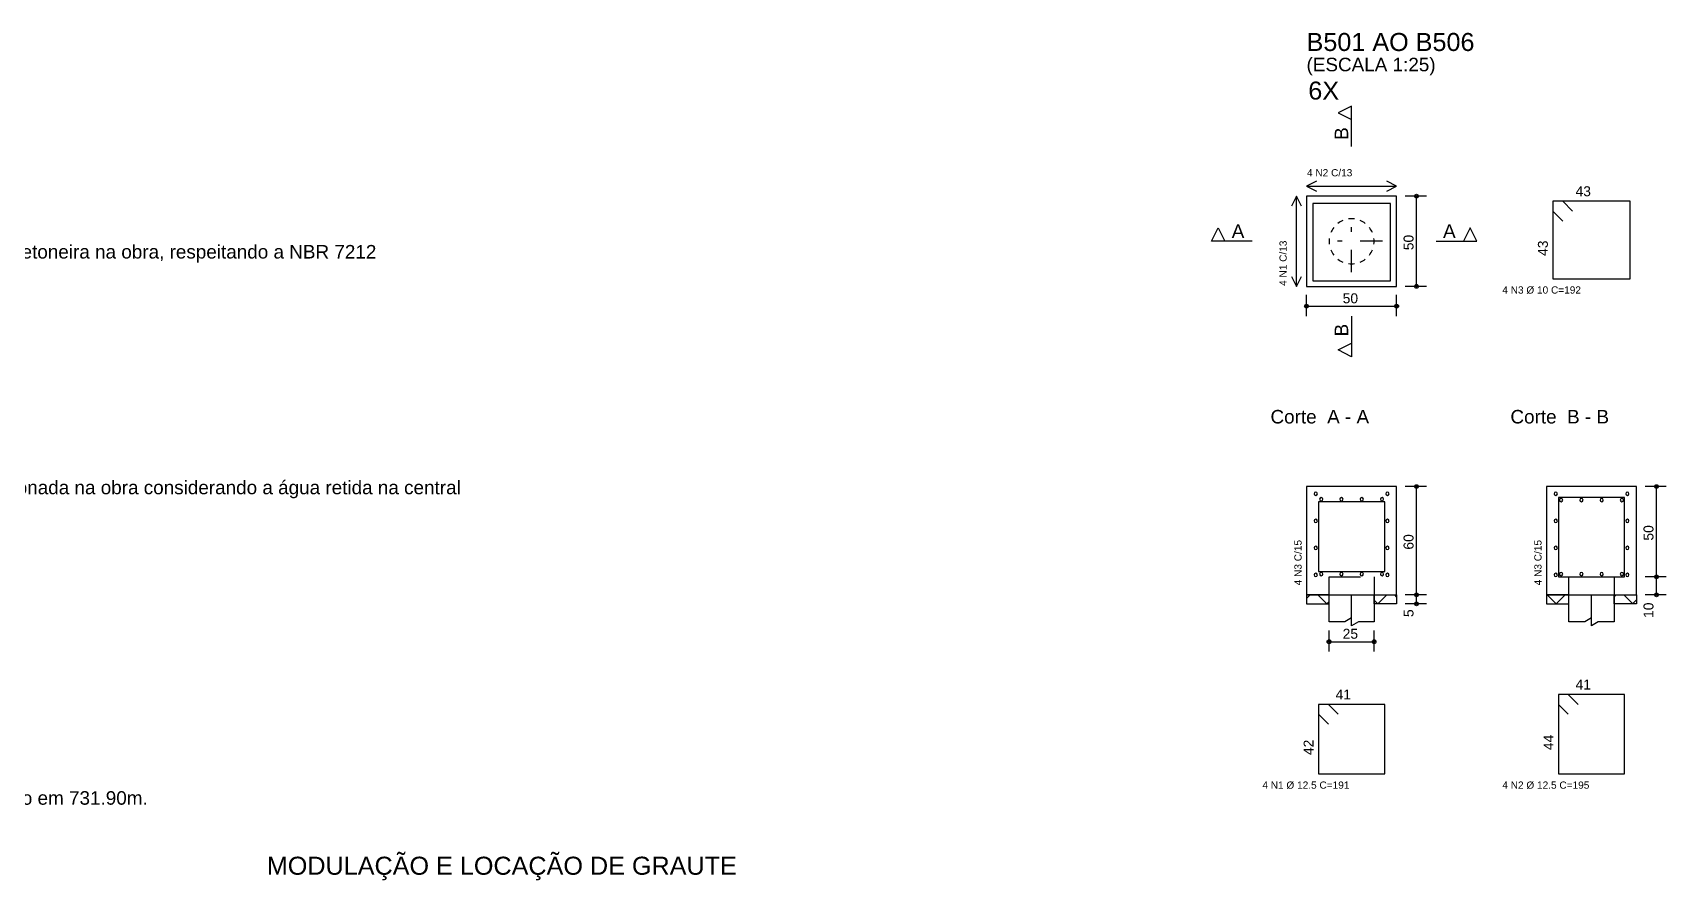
# Model space of a CAD drawing. Extents: x 3 to 128, y 2 to 83.
# Drawn here: x 91.2 to 127.46, y 63.45 to 82.24 of the extents above; entities that cross this region are included whole.
import ezdxf

# ---------------------------------------------------------------- set-up
doc = ezdxf.new("R2010")
doc.units = 0
doc.header["$MEASUREMENT"] = 0
doc.linetypes.add('ESTILO_TQS_0001', pattern=[1, 0.7, -0.3])
doc.linetypes.add('ESTILO_TQS_0003', pattern=[1.5, 0.5, -0.4, 0.1, -0.5])
for name, color, linetype in [('21', 172, 'CONTINUOUS'), ('23', 100, 'CONTINUOUS'), ('3', 7, 'CONTINUOUS'), ('6', 178, 'CONTINUOUS'), ('9', 8, 'CONTINUOUS')]:
    doc.layers.add(name, color=color, linetype=linetype)
doc.styles.add('TQS_ARIAL', font='arial.ttf')

msp = doc.modelspace()

# ---------------------------------------------------------------- linework, layer by layer
at = {"layer": '21', "color": 172, "linetype": 'Continuous'}
for p, q in [((125.15993, 78.50732), (125.37993, 78.28732)), ((124.93993, 78.28732), (125.15993, 78.06732)), ((125.28493, 67.56732), (125.50493, 67.34732)), ((119.73993, 67.12732), (119.95993, 66.90732)), ((119.95993, 67.34732), (120.17993, 67.12732)), ((125.06493, 67.34732), (125.28493, 67.12732))]:
    msp.add_line(p, q, dxfattribs=at)
for points in [[(119.61493, 76.73732), (121.33493, 76.73732), (121.33493, 78.45732), (119.61493, 78.45732), (119.61493, 76.73732)], [(124.93993, 76.78732), (126.65993, 76.78732), (126.65993, 78.50732), (124.93993, 78.50732), (124.93993, 76.78732)], [(119.73993, 70.29732), (121.20993, 70.29732), (121.20993, 71.83732), (119.73993, 71.83732), (119.73993, 70.29732)], [(126.53493, 71.93732), (125.06493, 71.93732), (125.06493, 70.17732), (126.53493, 70.17732), (126.53493, 71.93732)], [(125.06493, 65.80732), (126.53493, 65.80732), (126.53493, 67.56732), (125.06493, 67.56732), (125.06493, 65.80732)], [(119.73993, 65.80732), (121.20993, 65.80732), (121.20993, 67.34732), (119.73993, 67.34732), (119.73993, 65.80732)]]:
    msp.add_lwpolyline(points, dxfattribs=at)
at = {"layer": '3', "color": 7, "linetype": 'Continuous'}
for p, q in [((120.47493, 80.61732), (120.17493, 80.46732)), ((120.47493, 79.71732), (120.47493, 80.61732)), ((120.17493, 80.46732), (120.47493, 80.31732)), ((119.47493, 78.83732), (121.47493, 78.83732)), ((119.25493, 76.61732), (119.25493, 78.61732)), ((121.88493, 78.61732), (121.66493, 78.61732)), ((121.91493, 76.61732), (121.91493, 78.61732)), ((122.13493, 78.61732), (122.13493, 78.61732)), ((117.36493, 77.61732), (117.51493, 77.91732)), ((118.26493, 77.61732), (117.36493, 77.61732)), ((117.51493, 77.91732), (117.66493, 77.61732)), ((122.35493, 77.61732), (123.25493, 77.61732)), ((123.10493, 77.91732), (122.95493, 77.61732)), ((123.25493, 77.61732), (123.10493, 77.91732)), ((121.88493, 76.61732), (121.66493, 76.61732)), ((122.13493, 76.61732), (122.13493, 76.61732)), ((119.47493, 76.20732), (119.47493, 76.42732)), ((119.47493, 76.17732), (121.47493, 76.17732)), ((121.47493, 76.20732), (121.47493, 76.42732)), ((119.47493, 75.95732), (119.47493, 75.95732)), ((120.47493, 75.95732), (120.47493, 75.05732)), ((121.47493, 75.95732), (121.47493, 75.95732)), ((120.17493, 75.20732), (120.47493, 75.35732)), ((120.47493, 75.05732), (120.17493, 75.20732)), ((121.88493, 72.17732), (121.66493, 72.17732)), ((121.91493, 69.77732), (121.91493, 72.17732)), ((122.13493, 72.17732), (122.13493, 72.17732)), ((127.20993, 72.17732), (126.98993, 72.17732)), ((127.23993, 70.17732), (127.23993, 72.17732)), ((127.45993, 72.17732), (127.45993, 72.17732)), ((127.20993, 70.17732), (126.98993, 70.17732)), ((127.20993, 70.17732), (126.98993, 70.17732)), ((127.23993, 69.77732), (127.23993, 70.17732)), ((127.45993, 70.17732), (127.45993, 70.17732)), ((127.45993, 70.17732), (127.45993, 70.17732)), ((121.88493, 69.77732), (121.66493, 69.77732)), ((121.88493, 69.77732), (121.66493, 69.77732)), ((121.91493, 69.57732), (121.91493, 69.77732)), ((122.13493, 69.77732), (122.13493, 69.77732)), ((122.13493, 69.77732), (122.13493, 69.77732)), ((127.20993, 69.77732), (126.98993, 69.77732)), ((127.45993, 69.77732), (127.45993, 69.77732)), ((121.88493, 69.57732), (121.66493, 69.57732)), ((122.13493, 69.57732), (122.13493, 69.57732)), ((119.97493, 68.76732), (119.97493, 68.98732)), ((120.97493, 68.76732), (120.97493, 68.98732)), ((119.97493, 68.73732), (120.97493, 68.73732)), ((119.97493, 68.51732), (119.97493, 68.51732)), ((120.97493, 68.51732), (120.97493, 68.51732))]:
    msp.add_line(p, q, dxfattribs=at)
at = {"layer": '3', "color": 7, "linetype": 'ESTILO_TQS_0003'}
for p, q in [((120.47493, 76.930067), (120.47493, 78.304573)), ((121.162184, 77.61732), (119.787677, 77.61732)), ((120.47493, 69.26732), (120.47493, 69.977318)), ((125.79993, 69.26732), (125.79993, 69.977318))]:
    msp.add_line(p, q, dxfattribs=at)
at = {"layer": '3', "color": 7, "linetype": 'Continuous'}
for points in [[(119.69493, 78.94732), (119.47493, 78.83732), (119.69493, 78.72732)], [(121.25493, 78.72732), (121.47493, 78.83732), (121.25493, 78.94732)], [(119.36493, 78.39732), (119.25493, 78.61732), (119.14493, 78.39732)], [(119.47493, 76.61732), (121.47493, 76.61732), (121.47493, 78.61732), (119.47493, 78.61732), (119.47493, 76.61732)], [(122.13493, 78.61732), (121.80493, 78.61732)], [(119.14493, 76.83732), (119.25493, 76.61732), (119.36493, 76.83732)], [(122.13493, 76.61732), (121.80493, 76.61732)], [(119.47493, 75.95732), (119.47493, 76.28732)], [(121.47493, 75.95732), (121.47493, 76.28732)], [(119.47493, 69.77732), (121.47493, 69.77732), (121.47493, 72.17732), (119.47493, 72.17732), (119.47493, 69.77732)], [(122.13493, 72.17732), (121.80493, 72.17732)], [(124.79993, 69.77732), (126.79993, 69.77732), (126.79993, 72.17732), (124.79993, 72.17732), (124.79993, 69.77732)], [(127.45993, 72.17732), (127.12993, 72.17732)], [(119.654156, 72.043094), (119.64348, 72.01732)], [(119.64348, 72.01732), (119.654156, 71.991546)], [(119.67993, 72.05377), (119.654156, 72.043094)], [(119.654156, 71.991546), (119.67993, 71.98087)], [(119.705704, 72.043094), (119.67993, 72.05377)], [(119.67993, 71.98087), (119.705704, 71.991546)], [(119.71638, 72.01732), (119.705704, 72.043094)], [(119.705704, 71.991546), (119.71638, 72.01732)], [(119.774156, 71.923094), (119.76348, 71.89732)], [(119.76348, 71.89732), (119.774156, 71.871546)], [(119.79993, 71.93377), (119.774156, 71.923094)], [(119.774156, 71.871546), (119.79993, 71.86087)], [(119.825704, 71.923094), (119.79993, 71.93377)], [(119.79993, 71.86087), (119.825704, 71.871546)], [(119.83638, 71.89732), (119.825704, 71.923094)], [(119.825704, 71.871546), (119.83638, 71.89732)], [(120.224156, 71.923094), (120.21348, 71.89732)], [(120.21348, 71.89732), (120.224156, 71.871546)], [(120.24993, 71.93377), (120.224156, 71.923094)], [(120.224156, 71.871546), (120.24993, 71.86087)], [(120.275704, 71.923094), (120.24993, 71.93377)], [(120.24993, 71.86087), (120.275704, 71.871546)], [(120.28638, 71.89732), (120.275704, 71.923094)], [(120.275704, 71.871546), (120.28638, 71.89732)], [(120.674156, 71.923094), (120.66348, 71.89732)], [(120.66348, 71.89732), (120.674156, 71.871546)], [(120.69993, 71.93377), (120.674156, 71.923094)], [(120.674156, 71.871546), (120.69993, 71.86087)], [(120.725704, 71.923094), (120.69993, 71.93377)], [(120.69993, 71.86087), (120.725704, 71.871546)], [(120.73638, 71.89732), (120.725704, 71.923094)], [(120.725704, 71.871546), (120.73638, 71.89732)], [(121.124156, 71.923094), (121.11348, 71.89732)], [(121.11348, 71.89732), (121.124156, 71.871546)], [(121.14993, 71.93377), (121.124156, 71.923094)], [(121.124156, 71.871546), (121.14993, 71.86087)], [(121.175704, 71.923094), (121.14993, 71.93377)], [(121.14993, 71.86087), (121.175704, 71.871546)], [(121.18638, 71.89732), (121.175704, 71.923094)], [(121.175704, 71.871546), (121.18638, 71.89732)], [(121.244156, 72.043094), (121.23348, 72.01732)], [(121.23348, 72.01732), (121.244156, 71.991546)], [(121.26993, 72.05377), (121.244156, 72.043094)], [(121.244156, 71.991546), (121.26993, 71.98087)], [(121.295704, 72.043094), (121.26993, 72.05377)], [(121.26993, 71.98087), (121.295704, 71.991546)], [(121.30638, 72.01732), (121.295704, 72.043094)], [(121.295704, 71.991546), (121.30638, 72.01732)], [(124.979156, 72.043094), (124.96848, 72.01732)], [(124.96848, 72.01732), (124.979156, 71.991546)], [(125.00493, 72.05377), (124.979156, 72.043094)], [(124.979156, 71.991546), (125.00493, 71.98087)], [(125.030704, 72.043094), (125.00493, 72.05377)], [(125.00493, 71.98087), (125.030704, 71.991546)], [(125.04138, 72.01732), (125.030704, 72.043094)], [(125.030704, 71.991546), (125.04138, 72.01732)], [(125.099156, 71.903094), (125.08848, 71.87732)], [(125.08848, 71.87732), (125.099156, 71.851546)], [(125.12493, 71.91377), (125.099156, 71.903094)], [(125.099156, 71.851546), (125.12493, 71.84087)], [(125.150704, 71.903094), (125.12493, 71.91377)], [(125.12493, 71.84087), (125.150704, 71.851546)], [(125.16138, 71.87732), (125.150704, 71.903094)], [(125.150704, 71.851546), (125.16138, 71.87732)], [(125.549156, 71.903094), (125.53848, 71.87732)], [(125.53848, 71.87732), (125.549156, 71.851546)], [(125.57493, 71.91377), (125.549156, 71.903094)], [(125.549156, 71.851546), (125.57493, 71.84087)], [(125.600704, 71.903094), (125.57493, 71.91377)], [(125.57493, 71.84087), (125.600704, 71.851546)], [(125.61138, 71.87732), (125.600704, 71.903094)], [(125.600704, 71.851546), (125.61138, 71.87732)], [(125.999156, 71.903094), (125.98848, 71.87732)], [(125.98848, 71.87732), (125.999156, 71.851546)], [(126.02493, 71.91377), (125.999156, 71.903094)], [(125.999156, 71.851546), (126.02493, 71.84087)], [(126.050704, 71.903094), (126.02493, 71.91377)], [(126.02493, 71.84087), (126.050704, 71.851546)], [(126.06138, 71.87732), (126.050704, 71.903094)], [(126.050704, 71.851546), (126.06138, 71.87732)], [(126.449156, 71.903094), (126.43848, 71.87732)], [(126.43848, 71.87732), (126.449156, 71.851546)], [(126.47493, 71.91377), (126.449156, 71.903094)], [(126.449156, 71.851546), (126.47493, 71.84087)], [(126.500704, 71.903094), (126.47493, 71.91377)], [(126.47493, 71.84087), (126.500704, 71.851546)], [(126.51138, 71.87732), (126.500704, 71.903094)], [(126.500704, 71.851546), (126.51138, 71.87732)], [(126.569156, 72.043094), (126.55848, 72.01732)], [(126.55848, 72.01732), (126.569156, 71.991546)], [(126.59493, 72.05377), (126.569156, 72.043094)], [(126.569156, 71.991546), (126.59493, 71.98087)], [(126.620704, 72.043094), (126.59493, 72.05377)], [(126.59493, 71.98087), (126.620704, 71.991546)], [(126.63138, 72.01732), (126.620704, 72.043094)], [(126.620704, 71.991546), (126.63138, 72.01732)], [(119.654156, 71.443094), (119.64348, 71.41732)], [(119.67993, 71.45377), (119.654156, 71.443094)], [(119.705704, 71.443094), (119.67993, 71.45377)], [(119.71638, 71.41732), (119.705704, 71.443094)], [(121.244156, 71.443094), (121.23348, 71.41732)], [(121.26993, 71.45377), (121.244156, 71.443094)], [(121.295704, 71.443094), (121.26993, 71.45377)], [(121.30638, 71.41732), (121.295704, 71.443094)], [(124.979156, 71.443094), (124.96848, 71.41732)], [(125.00493, 71.45377), (124.979156, 71.443094)], [(125.030704, 71.443094), (125.00493, 71.45377)], [(125.04138, 71.41732), (125.030704, 71.443094)], [(126.569156, 71.443094), (126.55848, 71.41732)], [(126.59493, 71.45377), (126.569156, 71.443094)], [(126.620704, 71.443094), (126.59493, 71.45377)], [(126.63138, 71.41732), (126.620704, 71.443094)], [(119.64348, 71.41732), (119.654156, 71.391546)], [(119.654156, 71.391546), (119.67993, 71.38087)], [(119.67993, 71.38087), (119.705704, 71.391546)], [(119.705704, 71.391546), (119.71638, 71.41732)], [(121.23348, 71.41732), (121.244156, 71.391546)], [(121.244156, 71.391546), (121.26993, 71.38087)], [(121.26993, 71.38087), (121.295704, 71.391546)], [(121.295704, 71.391546), (121.30638, 71.41732)], [(124.96848, 71.41732), (124.979156, 71.391546)], [(124.979156, 71.391546), (125.00493, 71.38087)], [(125.00493, 71.38087), (125.030704, 71.391546)], [(125.030704, 71.391546), (125.04138, 71.41732)], [(126.55848, 71.41732), (126.569156, 71.391546)], [(126.569156, 71.391546), (126.59493, 71.38087)], [(126.59493, 71.38087), (126.620704, 71.391546)], [(126.620704, 71.391546), (126.63138, 71.41732)], [(119.654156, 70.843094), (119.64348, 70.81732)], [(119.64348, 70.81732), (119.654156, 70.791546)], [(119.67993, 70.85377), (119.654156, 70.843094)], [(119.654156, 70.791546), (119.67993, 70.78087)], [(119.705704, 70.843094), (119.67993, 70.85377)], [(119.67993, 70.78087), (119.705704, 70.791546)], [(119.71638, 70.81732), (119.705704, 70.843094)], [(119.705704, 70.791546), (119.71638, 70.81732)], [(121.244156, 70.843094), (121.23348, 70.81732)], [(121.23348, 70.81732), (121.244156, 70.791546)], [(121.26993, 70.85377), (121.244156, 70.843094)], [(121.244156, 70.791546), (121.26993, 70.78087)], [(121.295704, 70.843094), (121.26993, 70.85377)], [(121.26993, 70.78087), (121.295704, 70.791546)], [(121.30638, 70.81732), (121.295704, 70.843094)], [(121.295704, 70.791546), (121.30638, 70.81732)], [(124.979156, 70.843094), (124.96848, 70.81732)], [(124.96848, 70.81732), (124.979156, 70.791546)], [(125.00493, 70.85377), (124.979156, 70.843094)], [(124.979156, 70.791546), (125.00493, 70.78087)], [(125.030704, 70.843094), (125.00493, 70.85377)], [(125.00493, 70.78087), (125.030704, 70.791546)], [(125.04138, 70.81732), (125.030704, 70.843094)], [(125.030704, 70.791546), (125.04138, 70.81732)], [(126.569156, 70.843094), (126.55848, 70.81732)], [(126.55848, 70.81732), (126.569156, 70.791546)], [(126.59493, 70.85377), (126.569156, 70.843094)], [(126.569156, 70.791546), (126.59493, 70.78087)], [(126.620704, 70.843094), (126.59493, 70.85377)], [(126.59493, 70.78087), (126.620704, 70.791546)], [(126.63138, 70.81732), (126.620704, 70.843094)], [(126.620704, 70.791546), (126.63138, 70.81732)], [(119.654156, 70.243094), (119.64348, 70.21732)], [(119.64348, 70.21732), (119.654156, 70.191546)], [(119.67993, 70.25377), (119.654156, 70.243094)], [(119.654156, 70.191546), (119.67993, 70.18087)], [(119.705704, 70.243094), (119.67993, 70.25377)], [(119.67993, 70.18087), (119.705704, 70.191546)], [(119.71638, 70.21732), (119.705704, 70.243094)], [(119.705704, 70.191546), (119.71638, 70.21732)], [(119.774156, 70.263094), (119.76348, 70.23732)], [(119.76348, 70.23732), (119.774156, 70.211546)], [(119.79993, 70.27377), (119.774156, 70.263094)], [(119.774156, 70.211546), (119.79993, 70.20087)], [(119.825704, 70.263094), (119.79993, 70.27377)], [(119.79993, 70.20087), (119.825704, 70.211546)], [(119.83638, 70.23732), (119.825704, 70.263094)], [(119.825704, 70.211546), (119.83638, 70.23732)], [(120.224156, 70.263094), (120.21348, 70.23732)], [(120.21348, 70.23732), (120.224156, 70.211546)], [(120.24993, 70.27377), (120.224156, 70.263094)], [(120.224156, 70.211546), (120.24993, 70.20087)], [(120.275704, 70.263094), (120.24993, 70.27377)], [(120.24993, 70.20087), (120.275704, 70.211546)], [(120.28638, 70.23732), (120.275704, 70.263094)], [(120.275704, 70.211546), (120.28638, 70.23732)], [(120.674156, 70.263094), (120.66348, 70.23732)], [(120.66348, 70.23732), (120.674156, 70.211546)], [(120.69993, 70.27377), (120.674156, 70.263094)], [(120.674156, 70.211546), (120.69993, 70.20087)], [(120.725704, 70.263094), (120.69993, 70.27377)], [(120.69993, 70.20087), (120.725704, 70.211546)], [(120.73638, 70.23732), (120.725704, 70.263094)], [(120.725704, 70.211546), (120.73638, 70.23732)], [(121.124156, 70.263094), (121.11348, 70.23732)], [(121.11348, 70.23732), (121.124156, 70.211546)], [(121.14993, 70.27377), (121.124156, 70.263094)], [(121.124156, 70.211546), (121.14993, 70.20087)], [(121.175704, 70.263094), (121.14993, 70.27377)], [(121.14993, 70.20087), (121.175704, 70.211546)], [(121.18638, 70.23732), (121.175704, 70.263094)], [(121.175704, 70.211546), (121.18638, 70.23732)], [(121.244156, 70.243094), (121.23348, 70.21732)], [(121.23348, 70.21732), (121.244156, 70.191546)], [(121.26993, 70.25377), (121.244156, 70.243094)], [(121.244156, 70.191546), (121.26993, 70.18087)], [(121.295704, 70.243094), (121.26993, 70.25377)], [(121.26993, 70.18087), (121.295704, 70.191546)], [(121.30638, 70.21732), (121.295704, 70.243094)], [(121.295704, 70.191546), (121.30638, 70.21732)], [(124.979156, 70.243094), (124.96848, 70.21732)], [(124.96848, 70.21732), (124.979156, 70.191546)], [(125.00493, 70.25377), (124.979156, 70.243094)], [(124.979156, 70.191546), (125.00493, 70.18087)], [(125.030704, 70.243094), (125.00493, 70.25377)], [(125.00493, 70.18087), (125.030704, 70.191546)], [(125.04138, 70.21732), (125.030704, 70.243094)], [(125.030704, 70.191546), (125.04138, 70.21732)], [(125.099156, 70.263094), (125.08848, 70.23732)], [(125.08848, 70.23732), (125.099156, 70.211546)], [(125.12493, 70.27377), (125.099156, 70.263094)], [(125.099156, 70.211546), (125.12493, 70.20087)], [(125.150704, 70.263094), (125.12493, 70.27377)], [(125.12493, 70.20087), (125.150704, 70.211546)], [(125.16138, 70.23732), (125.150704, 70.263094)], [(125.150704, 70.211546), (125.16138, 70.23732)], [(125.549156, 70.263094), (125.53848, 70.23732)], [(125.53848, 70.23732), (125.549156, 70.211546)], [(125.57493, 70.27377), (125.549156, 70.263094)], [(125.549156, 70.211546), (125.57493, 70.20087)], [(125.600704, 70.263094), (125.57493, 70.27377)], [(125.57493, 70.20087), (125.600704, 70.211546)], [(125.61138, 70.23732), (125.600704, 70.263094)], [(125.600704, 70.211546), (125.61138, 70.23732)], [(125.999156, 70.263094), (125.98848, 70.23732)], [(125.98848, 70.23732), (125.999156, 70.211546)], [(126.02493, 70.27377), (125.999156, 70.263094)], [(125.999156, 70.211546), (126.02493, 70.20087)], [(126.050704, 70.263094), (126.02493, 70.27377)], [(126.02493, 70.20087), (126.050704, 70.211546)], [(126.06138, 70.23732), (126.050704, 70.263094)], [(126.050704, 70.211546), (126.06138, 70.23732)], [(126.449156, 70.263094), (126.43848, 70.23732)], [(126.43848, 70.23732), (126.449156, 70.211546)], [(126.47493, 70.27377), (126.449156, 70.263094)], [(126.449156, 70.211546), (126.47493, 70.20087)], [(126.500704, 70.263094), (126.47493, 70.27377)], [(126.47493, 70.20087), (126.500704, 70.211546)], [(126.51138, 70.23732), (126.500704, 70.263094)], [(126.500704, 70.211546), (126.51138, 70.23732)], [(126.569156, 70.243094), (126.55848, 70.21732)], [(126.55848, 70.21732), (126.569156, 70.191546)], [(126.59493, 70.25377), (126.569156, 70.243094)], [(126.569156, 70.191546), (126.59493, 70.18087)], [(126.620704, 70.243094), (126.59493, 70.25377)], [(126.59493, 70.18087), (126.620704, 70.191546)], [(126.63138, 70.21732), (126.620704, 70.243094)], [(126.620704, 70.191546), (126.63138, 70.21732)], [(127.45993, 70.17732), (127.12993, 70.17732)], [(127.45993, 70.17732), (127.12993, 70.17732)], [(120.97493, 69.77732), (120.97493, 69.17732), (120.62493, 69.17732), (120.47493, 69.08732), (120.47493, 69.26732), (120.32493, 69.17732), (119.97493, 69.17732), (119.97493, 69.77732)], [(122.13493, 69.77732), (121.80493, 69.77732)], [(122.13493, 69.77732), (121.80493, 69.77732)], [(126.29993, 69.77732), (126.29993, 69.17732), (125.94993, 69.17732), (125.79993, 69.08732), (125.79993, 69.26732), (125.64993, 69.17732), (125.29993, 69.17732), (125.29993, 69.77732)], [(127.45993, 69.77732), (127.12993, 69.77732)], [(122.13493, 69.57732), (121.80493, 69.57732)], [(119.97493, 68.51732), (119.97493, 68.84732)], [(120.97493, 68.51732), (120.97493, 68.84732)]]:
    msp.add_lwpolyline(points, dxfattribs=at)
at = {"layer": '3', "color": 7, "linetype": 'ESTILO_TQS_0001'}
for points in [[(119.97493, 69.77732), (119.97493, 70.17732), (120.97493, 70.17732), (120.97493, 69.77732)], [(125.29993, 69.77732), (125.29993, 70.17732), (126.29993, 70.17732), (126.29993, 69.77732)]]:
    msp.add_lwpolyline(points, dxfattribs=at)
at = {"layer": '3', "color": 7, "linetype": 'Continuous'}
for centre, radius in [((121.91493, 78.61732), 0.041625), ((121.91493, 78.61732), 0.02075), ((121.91493, 76.61732), 0.041625), ((121.91493, 76.61732), 0.02075), ((119.47493, 76.17732), 0.041625), ((119.47493, 76.17732), 0.02075), ((121.47493, 76.17732), 0.041625), ((121.47493, 76.17732), 0.02075), ((121.91493, 72.17732), 0.041625), ((121.91493, 72.17732), 0.02075), ((127.23993, 72.17732), 0.041625), ((127.23993, 72.17732), 0.02075), ((127.23993, 70.17732), 0.041625), ((127.23993, 70.17732), 0.041625), ((127.23993, 70.17732), 0.02075), ((127.23993, 70.17732), 0.02075), ((121.91493, 69.77732), 0.041625), ((121.91493, 69.77732), 0.041625), ((121.91493, 69.57732), 0.041625), ((121.91493, 69.77732), 0.02075), ((121.91493, 69.77732), 0.02075), ((127.23993, 69.77732), 0.041625), ((127.23993, 69.77732), 0.02075), ((121.91493, 69.57732), 0.02075), ((119.97493, 68.73732), 0.041625), ((119.97493, 68.73732), 0.02075), ((120.97493, 68.73732), 0.041625), ((120.97493, 68.73732), 0.02075)]:
    msp.add_circle(centre, radius, dxfattribs=at)
for start, end in [(112.5, 127.5), (82.5, 97.5), (52.5, 67.5), (172.5, 187.5), (142.5, 157.5), (22.5, 37.5), (352.5, 7.5), (202.5, 217.5), (322.5, 337.5), (232.5, 247.5), (262.5, 277.5), (292.5, 307.5)]:
    msp.add_arc((120.47493, 77.61732), 0.5, start, end, dxfattribs=at)
at = {"layer": '9', "color": 8, "linetype": 'Continuous'}
for p, q in [((119.47493, 69.694613), (119.557637, 69.77732)), ((119.727297, 69.77732), (119.927297, 69.57732)), ((119.923323, 69.57732), (119.97493, 69.628927)), ((120.97493, 69.661058), (121.058668, 69.57732)), ((121.054694, 69.57732), (121.254694, 69.77732)), ((121.424354, 69.77732), (121.47493, 69.726744)), ((124.818466, 69.77732), (125.018466, 69.57732)), ((125.014492, 69.57732), (125.214492, 69.77732)), ((126.29993, 69.731388), (126.345862, 69.77732)), ((126.515522, 69.77732), (126.715522, 69.57732)), ((126.711548, 69.57732), (126.79993, 69.665702))]:
    msp.add_line(p, q, dxfattribs=at)
for points in [[(119.47493, 69.57732), (119.97493, 69.57732), (119.97493, 69.77732), (119.47493, 69.77732), (119.47493, 69.57732)], [(121.47493, 69.57732), (120.97493, 69.57732), (120.97493, 69.77732), (121.47493, 69.77732), (121.47493, 69.57732)], [(124.79993, 69.57732), (125.29993, 69.57732), (125.29993, 69.77732), (124.79993, 69.77732), (124.79993, 69.57732)], [(126.79993, 69.57732), (126.29993, 69.57732), (126.29993, 69.77732), (126.79993, 69.77732), (126.79993, 69.57732)]]:
    msp.add_lwpolyline(points, dxfattribs=at)

# ---------------------------------------------------------------- texts
at = {"layer": '23', "color": 100, "linetype": 'Continuous', "style": 'TQS_ARIAL'}
for s, p in [('- Colocar a ferragem no máximo 2hr após a chegada do Caminhão Betoneira na obra, respeitando a NBR 7212', (78.12319, 77.235304)), ('- Especificar na nota fiscal a quantidade máxima de água a ser adicionada na obra considerando a água retida na central', (78.178222, 72.008107)), ('OBS: Comprimento de 10m considerado a partir da cota final do terreno em 731.90m.', (77.825603, 65.122445))]:
    msp.add_text(s, height=0.3, dxfattribs=at).set_placement(p)
at = {"layer": '3', "color": 7, "linetype": 'Continuous', "style": 'TQS_ARIAL'}
for s, height, p in [('(ESCALA 1:25)', 0.3, (119.47493, 81.38732)), ('6X', 0.4, (119.514173, 80.759971)), ('4 N2 C/13', 0.16, (119.48493, 79.05732)), (' 43 ', 0.22, (125.35993, 78.61732)), ('A', 0.3, (117.81493, 77.69232)), ('A', 0.3, (122.50493, 77.69232)), ('4 N3 %%c 10 C=192', 0.16, (123.81993, 76.45732)), ('50', 0.22, (120.27693, 76.24332)), ('Corte  A - A', 0.3, (118.67493, 73.57732)), ('Corte  B - B', 0.3, (123.99993, 73.57732)), ('25', 0.22, (120.27693, 68.80332)), (' 41 ', 0.22, (125.35993, 67.67732)), (' 41 ', 0.22, (120.03493, 67.45732)), ('4 N1 %%c 12.5 C=191', 0.16, (118.49493, 65.47732)), ('4 N2 %%c 12.5 C=195', 0.16, (123.81993, 65.47732)), ('MODULAÇÃO E LOCAÇÃO DE GRAUTE', 0.4, (96.400142, 63.569374))]:
    msp.add_text(s, height=height, dxfattribs=at).set_placement(p)
for s, height, p in [('B', 0.3, (120.39993, 79.86732)), ('4 N1 C/13', 0.16, (119.03493, 76.62732)), ('50', 0.22, (121.84893, 77.41932)), (' 43 ', 0.22, (124.82993, 77.20732)), ('B', 0.3, (120.39993, 75.50732)), ('60', 0.22, (121.84893, 70.77932)), ('50', 0.22, (127.17393, 70.97932)), ('4 N3 C/15', 0.16, (119.36493, 69.98732)), ('4 N3 C/15', 0.16, (124.68993, 69.98732)), ('5', 0.22, (121.84893, 69.283987)), ('10', 0.22, (127.17393, 69.263987)), (' 42 ', 0.22, (119.62993, 66.13732)), (' 44 ', 0.22, (124.95493, 66.24732))]:
    msp.add_text(s, height=height, rotation=90, dxfattribs=at).set_placement(p)
at = {"layer": '6', "color": 178, "linetype": 'Continuous', "style": 'TQS_ARIAL'}
msp.add_text('B501 AO B506', height=0.4, dxfattribs=at).set_placement((119.47493, 81.83732))

doc.saveas('drawing.dxf')
